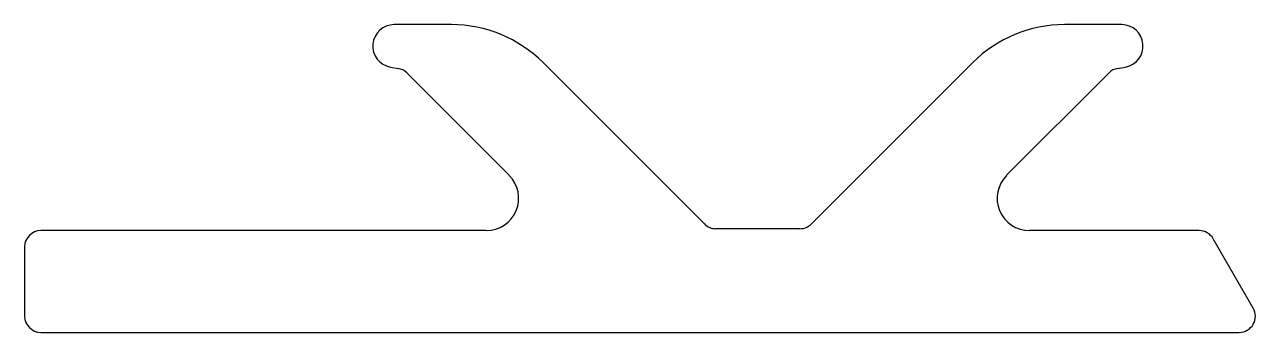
# Model space of a CAD drawing. Extents: x -9.7 to 9.3, y 0.6 to 5.3.
import ezdxf

# ---------------------------------------------------------------- set-up
doc = ezdxf.new("R2010")
doc.units = 0
doc.layers.add('CLIP', color=4, linetype='CONTINUOUS')

msp = doc.modelspace()

# ---------------------------------------------------------------- linework, layer by layer
at = {"layer": 'CLIP', "color": 7}
for p, q in [((-3.144, 5.319), (-4.029, 5.319)), ((7.203, 5.319), (6.318, 5.319)), ((-4.087, 4.664), (-3.966, 4.643)), ((-3.833, 4.573), (-2.252, 2.993)), ((0.761, 2.242), (-1.73, 4.733)), ((4.904, 4.733), (2.413, 2.242)), ((5.426, 2.993), (7.007, 4.573)), ((7.14, 4.643), (7.261, 4.664)), ((-2.606, 2.139), (-9.483, 2.139)), ((2.236, 2.169), (0.938, 2.169)), ((8.399, 2.139), (5.78, 2.139)), ((9.233, 0.944), (8.616, 2.014)), ((-9.733, 1.889), (-9.733, 0.819)), ((-9.483, 0.569), (9.017, 0.569))]:
    msp.add_line(p, q, dxfattribs=at)
for centre, radius, start, end in [((-4.029, 4.989), 0.33, 90, 260), ((-3.144, 3.319), 2, 45, 90), ((6.318, 3.319), 2, 90, 135), ((7.203, 4.989), 0.33, 280, 90), ((-4.01, 4.397), 0.25, 45, 80), ((7.184, 4.397), 0.25, 100, 135), ((-2.606, 2.639), 0.5, 270, 45), ((5.78, 2.639), 0.5, 135, 270), ((-9.483, 1.889), 0.25, 90, 180), ((0.938, 2.419), 0.25, 225, 270), ((2.236, 2.419), 0.25, 270, 315), ((8.399, 1.889), 0.25, 30, 90), ((-9.483, 0.819), 0.25, 180, 270), ((9.017, 0.819), 0.25, 270, 30)]:
    msp.add_arc(centre, radius, start, end, dxfattribs=at)

doc.saveas('drawing.dxf')
